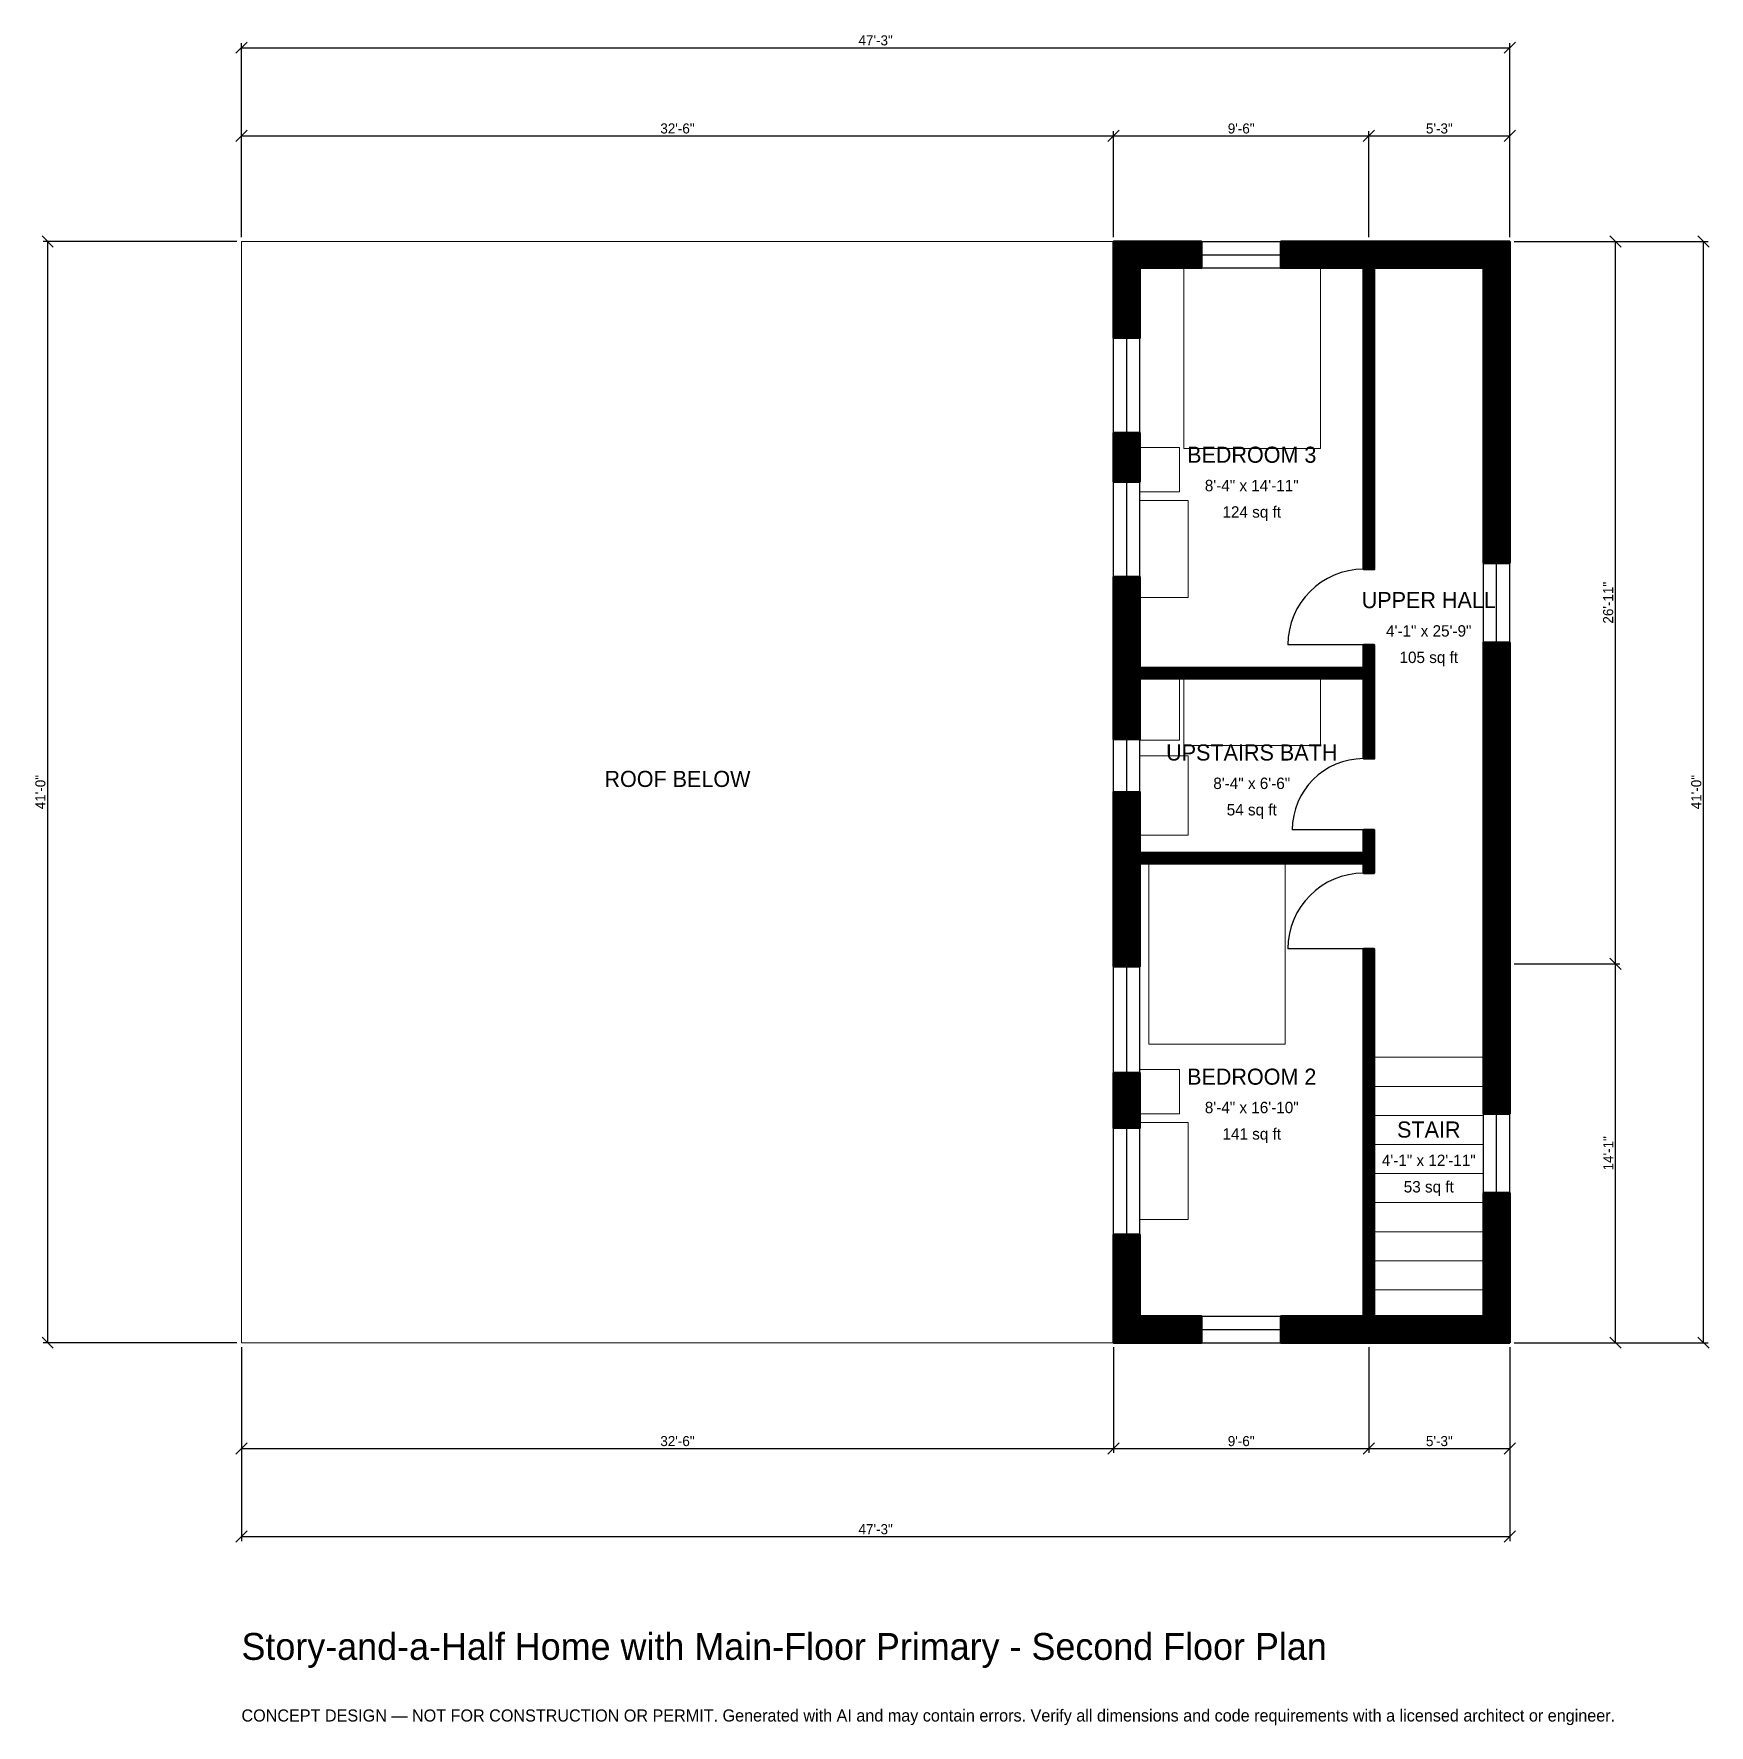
# Model space of a CAD drawing. Header units: inches. Extents: x -93 to 656, y -171 to 585.
import ezdxf
from ezdxf.enums import TextEntityAlignment as Align

# ---------------------------------------------------------------- set-up
doc = ezdxf.new("R2010")
doc.units = ezdxf.units.IN
doc.header["$MEASUREMENT"] = 0
doc.linetypes.add('DASHED', pattern=[0.6, 0.5, -0.1])
for name, color, linetype, lineweight in [('A-ANNO-DIMS', 1, 'Continuous', 13), ('A-ANNO-TEXT', 7, 'Continuous', 18), ('A-AREA-IDEN', 7, 'Continuous', 18), ('A-DOOR', 2, 'Continuous', 25), ('A-FLOR-FIXT', 9, 'Continuous', 13), ('A-FLOR-STRS', 3, 'Continuous', 18), ('A-FURN', 9, 'Continuous', 13), ('A-GLAZ', 4, 'Continuous', 25), ('A-SITE-PAVE', 8, 'Continuous', 13), ('A-WALL', 7, 'Continuous', 50), ('A-WALL-PATT', 8, 'Continuous', 13)]:
    doc.layers.add(name, color=color, linetype=linetype, lineweight=lineweight)
doc.dimstyles.new('PLAN', dxfattribs={"dimtxt": 4.5, "dimasz": 3, "dimexe": 2, "dimexo": 2, "dimgap": 1, "dimtad": 1, "dimdec": 0, "dimlunit": 4, "dimtsz": 2.5, "dimcen": 2.5, "dimclrd": 1, "dimclre": 1, "dimazin": 3, "dimtfac": 1, "dimtmove": 0, "dimatfit": 3})

msp = doc.modelspace()

# ---------------------------------------------------------------- hatches: boundary and pattern name
at = {"layer": 'A-WALL-PATT'}
h = msp.add_hatch(dxfattribs=at)
h.set_pattern_fill('ANSI31', color=8, scale=0.8)
h.paths.add_polyline_path([(501.5748, 0), (501.5748, 0), (498.0315, 0), (464.5669, 0), (464.5669, 11.811), (498.0315, 11.811), (501.5748, 11.811), (501.5748, 166.9291), (501.5748, 171.6535), (501.5748, 175.9843), (506.2992, 175.9843), (506.2992, 171.6535), (506.2992, 166.9291), (506.2992, 11.811), (509.8425, 11.811), (555.1181, 11.811), (555.1181, 66.9291), (566.9291, 66.9291), (566.9291, 11.811), (566.9292, 11.811), (566.9292, 0), (566.9292, 0), (566.9291, 0), (566.9291, 0), (555.1181, 0), (555.1181, 0), (509.8425, 0), (506.2992, 0), (506.2992, 0), (501.5748, 0)])
h.paths.add_polyline_path([(401.5748, 0), (401.5748, 0), (389.7638, 0), (389.7638, 0), (389.7637, 0), (389.7637, 0), (389.7637, 11.811), (389.7638, 11.811), (389.7638, 48.3596), (401.5748, 48.3596), (401.5748, 11.811), (429.1339, 11.811), (429.1339, 0), (401.5748, 0)])
h.paths.add_polyline_path([(389.7638, 120.5381), (401.5748, 120.5381), (401.5748, 95.9974), (389.7638, 95.9974), (389.7638, 120.5381)])
h.paths.add_polyline_path([(389.7638, 210.6299), (389.7638, 214.1732), (389.7637, 214.1732), (389.7637, 218.8976), (389.7638, 218.8976), (389.7638, 222.4409), (389.7638, 246.063), (401.5748, 246.063), (401.5748, 222.4409), (401.5748, 218.8976), (501.5748, 218.8976), (501.5748, 229.1339), (506.2992, 229.1339), (506.2992, 218.8976), (506.2992, 214.1732), (506.2992, 209.8425), (501.5748, 209.8425), (501.5748, 214.1732), (401.5748, 214.1732), (401.5748, 210.6299), (401.5748, 168.1759), (389.7638, 168.1759), (389.7638, 210.6299)])
h.paths.add_polyline_path([(389.7638, 293.3071), (389.7638, 296.8504), (389.7637, 296.8504), (389.7637, 301.5748), (389.7638, 301.5748), (389.7638, 305.1181), (389.7638, 342.2572), (401.5748, 342.2572), (401.5748, 305.1181), (401.5748, 301.5748), (501.5748, 301.5748), (501.5748, 311.811), (506.2992, 311.811), (506.2992, 301.5748), (506.2992, 296.8504), (506.2992, 261.0236), (501.5748, 261.0236), (501.5748, 296.8504), (401.5748, 296.8504), (401.5748, 293.3071), (401.5748, 269.685), (389.7638, 269.685), (389.7638, 293.3071)])
h.paths.add_polyline_path([(389.7638, 406.5617), (401.5748, 406.5617), (401.5748, 384.7769), (389.7638, 384.7769), (389.7638, 406.5617)])
h.paths.add_polyline_path([(389.7638, 480.315), (389.7637, 480.315), (389.7637, 492.126), (389.7638, 492.126), (389.7638, 492.126), (401.5748, 492.126), (401.5748, 492.126), (429.1339, 492.126), (429.1339, 480.315), (401.5748, 480.315), (401.5748, 449.0814), (389.7638, 449.0814), (389.7638, 480.315)])
h.paths.add_polyline_path([(498.0315, 492.126), (501.5748, 492.126), (501.5748, 492.126), (506.2992, 492.126), (506.2992, 492.126), (509.8425, 492.126), (555.1181, 492.126), (555.1181, 492.126), (566.9291, 492.126), (566.9291, 492.126), (566.9292, 492.126), (566.9292, 480.315), (566.9291, 480.315), (566.9291, 348.4252), (555.1181, 348.4252), (555.1181, 480.315), (509.8425, 480.315), (506.2992, 480.315), (506.2992, 345.6693), (501.5748, 345.6693), (501.5748, 480.315), (498.0315, 480.315), (464.5669, 480.315), (464.5669, 492.126), (498.0315, 492.126)])
h.paths.add_polyline_path([(566.9291, 175.1969), (566.9291, 163.3858), (566.9291, 102.3622), (555.1181, 102.3622), (555.1181, 163.3858), (555.1181, 175.1969), (555.1181, 312.9921), (566.9291, 312.9921), (566.9291, 175.1969)])

# ---------------------------------------------------------------- linework, layer by layer
at = {"layer": 'A-DOOR'}
for p, q in [((501.5748, 311.811), (467.7165, 311.811)), ((501.5748, 229.1339), (469.685, 229.1339)), ((501.5748, 175.9843), (467.7165, 175.9843))]:
    msp.add_line(p, q, dxfattribs=at)
for centre, radius in [((501.5748, 311.811), 33.8583), ((501.5748, 229.1339), 31.8898), ((501.5748, 175.9843), 33.8583)]:
    msp.add_arc(centre, radius, 90, 180, dxfattribs=at)
at = {"layer": 'A-FLOR-FIXT'}
for points in [[(401.5748, 269.2913), (419.2913, 269.2913), (419.2913, 296.8504), (401.5748, 296.8504)], [(421.2598, 266.9291), (482.2835, 266.9291), (482.2835, 296.8504), (421.2598, 296.8504)], [(401.5748, 226.7717), (423.2283, 226.7717), (423.2283, 262.2047), (401.5748, 262.2047)]]:
    msp.add_lwpolyline(points, close=True, dxfattribs=at)
at = {"layer": 'A-FLOR-STRS'}
for p, q in [((506.2992, 127.5591), (555.1181, 127.5591)), ((506.2992, 114.5669), (555.1181, 114.5669)), ((506.2992, 101.5748), (555.1181, 101.5748)), ((506.2992, 88.5827), (555.1181, 88.5827)), ((506.2992, 75.5906), (555.1181, 75.5906)), ((506.2992, 62.5984), (555.1181, 62.5984)), ((506.2992, 49.6063), (555.1181, 49.6063)), ((506.2992, 36.6142), (555.1181, 36.6142)), ((506.2992, 23.622), (555.1181, 23.622))]:
    msp.add_line(p, q, dxfattribs=at)
at = {"layer": 'A-FURN'}
for points in [[(421.2598, 399.6063), (482.2835, 399.6063), (482.2835, 480.315), (421.2598, 480.315)], [(401.5748, 380.315), (419.2913, 380.315), (419.2913, 400), (401.5748, 400)], [(401.5748, 333.0709), (423.2283, 333.0709), (423.2283, 376.378), (401.5748, 376.378)], [(405.5118, 133.4646), (466.5354, 133.4646), (466.5354, 214.1732), (405.5118, 214.1732)], [(401.5748, 102.3622), (419.2913, 102.3622), (419.2913, 122.0472), (401.5748, 122.0472)], [(401.5748, 55.1181), (423.2283, 55.1181), (423.2283, 98.4252), (401.5748, 98.4252)]]:
    msp.add_lwpolyline(points, close=True, dxfattribs=at)
at = {"layer": 'A-GLAZ'}
for p, q in [((429.1339, 492.126), (464.5669, 492.126)), ((429.1339, 486.2205), (464.5669, 486.2205)), ((429.1339, 480.315), (464.5669, 480.315)), ((389.7638, 406.5617), (389.7638, 449.0814)), ((395.6693, 406.5617), (395.6693, 449.0814)), ((401.5748, 406.5617), (401.5748, 449.0814)), ((389.7638, 342.2572), (389.7638, 384.7769)), ((395.6693, 342.2572), (395.6693, 384.7769)), ((401.5748, 342.2572), (401.5748, 384.7769)), ((555.1181, 312.9921), (555.1181, 348.4252)), ((561.0236, 312.9921), (561.0236, 348.4252)), ((566.9291, 312.9921), (566.9291, 348.4252)), ((389.7638, 246.063), (389.7638, 269.685)), ((395.6693, 246.063), (395.6693, 269.685)), ((401.5748, 246.063), (401.5748, 269.685)), ((389.7638, 120.5381), (389.7638, 168.1759)), ((395.6693, 120.5381), (395.6693, 168.1759)), ((401.5748, 120.5381), (401.5748, 168.1759)), ((555.1181, 66.9291), (555.1181, 102.3622)), ((561.0236, 66.9291), (561.0236, 102.3622)), ((566.9291, 66.9291), (566.9291, 102.3622)), ((389.7638, 48.3596), (389.7638, 95.9974)), ((395.6693, 48.3596), (395.6693, 95.9974)), ((401.5748, 48.3596), (401.5748, 95.9974)), ((429.1339, 11.811), (464.5669, 11.811)), ((429.1339, 5.9055), (464.5669, 5.9055)), ((429.1339, 0), (464.5669, 0))]:
    msp.add_line(p, q, dxfattribs=at)
at = {"layer": 'A-SITE-PAVE', "linetype": 'DASHED'}
msp.add_lwpolyline([(0, 0), (389.7638, 0), (389.7638, 492.126), (0, 492.126)], close=True, dxfattribs=at)
at = {"layer": 'A-WALL'}
for points in [[(389.7638, 480.315), (389.7637, 480.315), (389.7637, 492.126), (389.7638, 492.126), (389.7638, 492.126), (401.5748, 492.126), (401.5748, 492.126), (429.1339, 492.126), (429.1339, 480.315), (401.5748, 480.315), (401.5748, 449.0814), (389.7638, 449.0814), (389.7638, 480.315)], [(498.0315, 492.126), (501.5748, 492.126), (501.5748, 492.126), (506.2992, 492.126), (506.2992, 492.126), (509.8425, 492.126), (555.1181, 492.126), (555.1181, 492.126), (566.9291, 492.126), (566.9291, 492.126), (566.9292, 492.126), (566.9292, 480.315), (566.9291, 480.315), (566.9291, 348.4252), (555.1181, 348.4252), (555.1181, 480.315), (509.8425, 480.315), (506.2992, 480.315), (506.2992, 345.6693), (501.5748, 345.6693), (501.5748, 480.315), (498.0315, 480.315), (464.5669, 480.315), (464.5669, 492.126), (498.0315, 492.126)], [(389.7638, 406.5617), (401.5748, 406.5617), (401.5748, 384.7769), (389.7638, 384.7769), (389.7638, 406.5617)], [(389.7638, 293.3071), (389.7638, 296.8504), (389.7637, 296.8504), (389.7637, 301.5748), (389.7638, 301.5748), (389.7638, 305.1181), (389.7638, 342.2572), (401.5748, 342.2572), (401.5748, 305.1181), (401.5748, 301.5748), (501.5748, 301.5748), (501.5748, 311.811), (506.2992, 311.811), (506.2992, 301.5748), (506.2992, 296.8504), (506.2992, 261.0236), (501.5748, 261.0236), (501.5748, 296.8504), (401.5748, 296.8504), (401.5748, 293.3071), (401.5748, 269.685), (389.7638, 269.685), (389.7638, 293.3071)], [(566.9291, 175.1969), (566.9291, 163.3858), (566.9291, 102.3622), (555.1181, 102.3622), (555.1181, 163.3858), (555.1181, 175.1969), (555.1181, 312.9921), (566.9291, 312.9921), (566.9291, 175.1969)], [(389.7638, 210.6299), (389.7638, 214.1732), (389.7637, 214.1732), (389.7637, 218.8976), (389.7638, 218.8976), (389.7638, 222.4409), (389.7638, 246.063), (401.5748, 246.063), (401.5748, 222.4409), (401.5748, 218.8976), (501.5748, 218.8976), (501.5748, 229.1339), (506.2992, 229.1339), (506.2992, 218.8976), (506.2992, 214.1732), (506.2992, 209.8425), (501.5748, 209.8425), (501.5748, 214.1732), (401.5748, 214.1732), (401.5748, 210.6299), (401.5748, 168.1759), (389.7638, 168.1759), (389.7638, 210.6299)], [(501.5748, 0), (501.5748, 0), (498.0315, 0), (464.5669, 0), (464.5669, 11.811), (498.0315, 11.811), (501.5748, 11.811), (501.5748, 166.9291), (501.5748, 171.6535), (501.5748, 175.9843), (506.2992, 175.9843), (506.2992, 171.6535), (506.2992, 166.9291), (506.2992, 11.811), (509.8425, 11.811), (555.1181, 11.811), (555.1181, 66.9291), (566.9291, 66.9291), (566.9291, 11.811), (566.9292, 11.811), (566.9292, 0), (566.9292, 0), (566.9291, 0), (566.9291, 0), (555.1181, 0), (555.1181, 0), (509.8425, 0), (506.2992, 0), (506.2992, 0), (501.5748, 0)], [(389.7638, 120.5381), (401.5748, 120.5381), (401.5748, 95.9974), (389.7638, 95.9974), (389.7638, 120.5381)], [(401.5748, 0), (401.5748, 0), (389.7638, 0), (389.7638, 0), (389.7637, 0), (389.7637, 0), (389.7637, 11.811), (389.7638, 11.811), (389.7638, 48.3596), (401.5748, 48.3596), (401.5748, 11.811), (429.1339, 11.811), (429.1339, 0), (401.5748, 0)]]:
    msp.add_lwpolyline(points, close=True, dxfattribs=at)

# ---------------------------------------------------------------- texts
at = {"layer": 'A-ANNO-TEXT'}
for s, height, p in [('Story-and-a-Half Home with Main-Floor Primary - Second Floor Plan', 12, (0, -141.7323)), ('CONCEPT DESIGN — NOT FOR CONSTRUCTION OR PERMIT. Generated with AI and may contain errors. Verify all dimensions and code requirements with a licensed architect or engineer.', 5.4, (0, -169.2913))]:
    msp.add_text(s, height=height, dxfattribs=at).set_placement(p)
at = {"layer": 'A-AREA-IDEN'}
for s, height, p in [('BEDROOM 3', 7.2, (451.5748, 396.8504)), ('8\'-4" x 14\'-11"', 5.1, (451.5748, 383.0709)), ('124 sq ft', 5.1, (451.5748, 371.2598)), ('UPPER HALL', 7.2, (530.7087, 331.8898)), ('4\'-1" x 25\'-9"', 5.1, (530.7087, 318.1102)), ('105 sq ft', 5.1, (530.7087, 306.2992)), ('UPSTAIRS BATH', 7.2, (451.5748, 263.7795)), ('ROOF BELOW', 7.2, (194.8819, 251.9685)), ('8\'-4" x 6\'-6"', 5.1, (451.5748, 250)), ('54 sq ft', 5.1, (451.5748, 238.189)), ('BEDROOM 2', 7.2, (451.5748, 118.8976)), ('8\'-4" x 16\'-10"', 5.1, (451.5748, 105.1181)), ('STAIR', 7.2, (530.7087, 95.2756)), ('141 sq ft', 5.1, (451.5748, 93.3071)), ('4\'-1" x 12\'-11"', 5.1, (530.7087, 81.4961)), ('53 sq ft', 5.1, (530.7087, 69.685))]:
    msp.add_text(s, height=height, dxfattribs=at).set_placement(p, align=Align.MIDDLE_CENTER)

# ---------------------------------------------------------------- dimensions: what is measured, and where the dimension line sits
at = {"layer": 'A-ANNO-DIMS'}
for base, p1, p2, text in [((0, 578.7402), (0, 492.126), (566.9291, 492.126), '47\'-3"'), ((0, 539.3701), (0, 492.126), (389.7638, 492.126), '32\'-6"'), ((389.7638, 539.3701), (389.7638, 492.126), (503.937, 492.126), '9\'-6"'), ((503.937, 539.3701), (503.937, 492.126), (566.9291, 492.126), '5\'-3"'), ((0, -47.2441), (0, 0), (389.7638, 0), '32\'-6"'), ((0, -86.6142), (0, 0), (566.9291, 0), '47\'-3"'), ((389.7638, -47.2441), (389.7638, 0), (503.937, 0), '9\'-6"'), ((503.937, -47.2441), (503.937, 0), (566.9291, 0), '5\'-3"')]:
    msp.add_linear_dim(base=base, p1=p1, p2=p2, text=text, dimstyle='PLAN', dxfattribs=at).render()
for base, p1, p2, text in [((-86.6142, 0), (0, 0), (0, 492.126), '41\'-0"'), ((614.1732, 169.2913), (566.9291, 169.2913), (566.9291, 492.126), '26\'-11"'), ((653.5433, 0), (566.9291, 0), (566.9291, 492.126), '41\'-0"'), ((614.1732, 0), (566.9291, 0), (566.9291, 169.2913), '14\'-1"')]:
    msp.add_linear_dim(base=base, p1=p1, p2=p2, angle=90, text=text, dimstyle='PLAN', dxfattribs=at).render()

doc.saveas('drawing.dxf')
